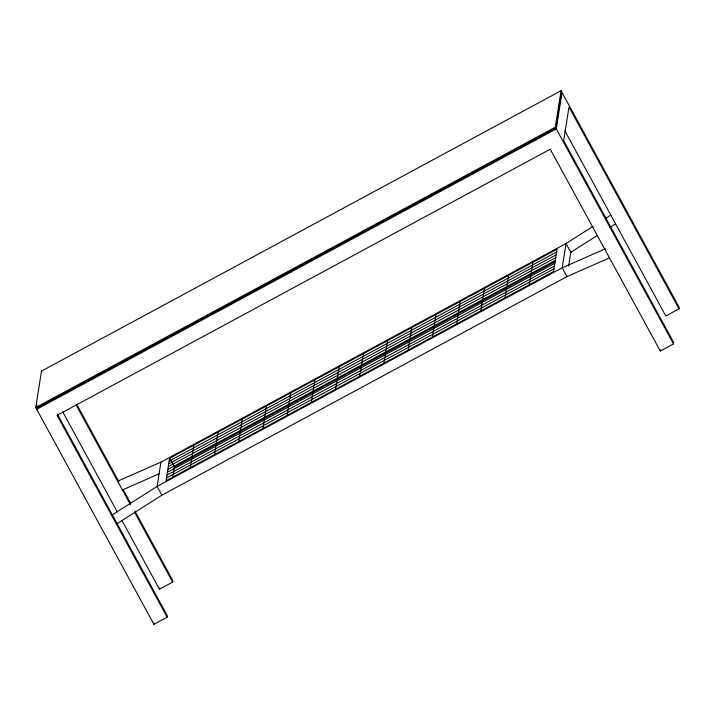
<?xml version="1.0" encoding="UTF-8"?>
<svg xmlns="http://www.w3.org/2000/svg" width="715" height="715" viewBox="0 0 715 715"><rect width="100%" height="100%" fill="white"/><g stroke="black" fill="none" stroke-linecap="round" stroke-linejoin="round"><path stroke-width="1.07" d="M35.75 407.541L41.497 371.076L561.069 90.707L561.552 91.583L555.805 128.048L36.233 408.417L35.75 407.541L555.323 127.172L561.069 90.707M36.563 406.272L36.903 404.127M57.316 413.931L167.355 615.767L167.14 617.17L153.931 624.293L36.706 409.293L37.046 407.148M593.075 226.324L566.03 243.511L160.938 462.104L157.103 486.415L161.894 495.182L117.117 523.621M169.598 458.288L166.059 480.721L553.535 271.629L557.074 249.195L169.598 458.288L174.38 467.065L172.699 477.745M153.931 624.293L154.145 622.89M134.956 511.136L172.887 580.705L172.664 582.108L159.454 589.231L159.677 587.828M190.279 467.655L193.819 445.222M214.491 454.588L218.03 432.146M238.712 441.521L242.251 419.079M262.932 428.455L266.463 406.013M287.144 415.379L290.683 392.946M311.365 402.313L314.904 379.88M335.576 389.246L339.116 366.804M359.797 376.179L363.336 353.737M384.018 363.113L387.557 340.671M408.229 350.046L411.769 327.604M432.45 336.971L435.989 314.537M456.671 323.904L460.21 301.471M480.882 310.837L484.421 288.395M505.103 297.771L508.642 275.329M529.323 284.704L532.854 262.262M167.14 617.17L57.093 415.335L550.246 149.212L660.294 351.047L673.503 343.924L556.279 128.923L562.026 92.458L679.25 307.459L679.027 308.862L665.817 315.985L564.859 130.809M568.648 266.025L570.811 252.279L566.03 243.511L562.196 267.812L566.977 276.589L609.269 257.945M660.294 351.047L660.508 349.644M673.503 343.924L673.718 342.521L563.679 140.685L568.988 107.027L679.027 308.862M112.335 514.845L157.103 486.415L562.196 267.812L605.489 248.731M605.203 218.629L610.798 215.072M570.811 252.279L596.927 235.7M609.984 227.406L615.579 223.849M50.139 400.766L543.293 134.652M36.706 409.293L556.279 128.923M169.151 461.095L556.636 252.002M168.713 463.892L556.19 254.799M168.266 466.698L555.752 257.606M167.828 469.505L555.305 260.412M174.38 467.065L554.992 261.672M167.382 472.311L554.867 263.218M166.944 475.118L554.42 266.025M166.497 477.924L553.982 268.831M161.894 495.182L566.977 276.589M117.644 481.186L160.938 462.104M122.426 489.963L159.677 473.545M555.323 127.172L555.805 128.048M76.728 404.341L118.931 481.749M123.203 489.587L130.684 503.297M75.978 404.762L130.443 504.665M134.724 512.512L172.664 582.108M41.497 371.076L41.979 371.961M62.768 411.894L117.251 511.833M122.059 520.654L159.454 589.231"/></g></svg>
